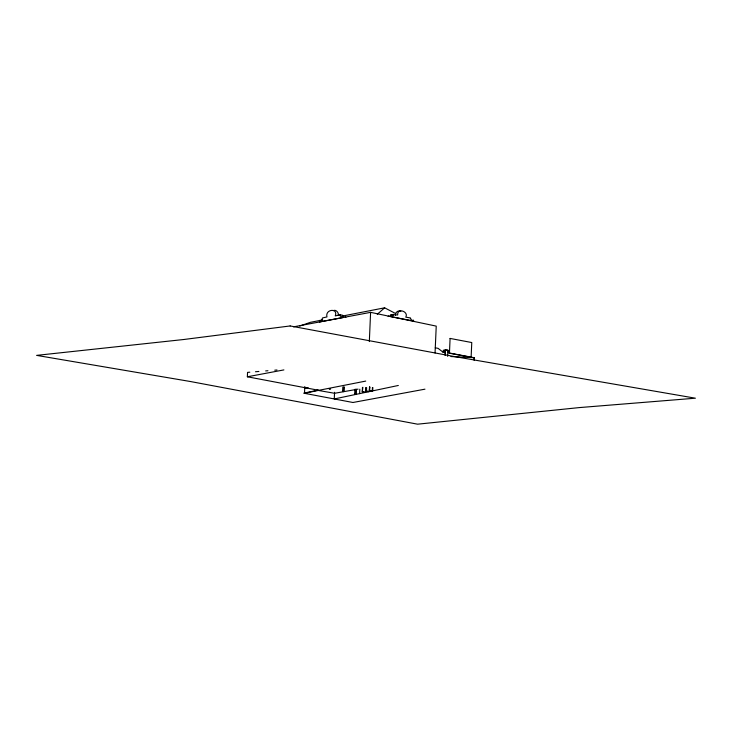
<?xml version="1.0" encoding="UTF-8"?>
<svg xmlns="http://www.w3.org/2000/svg" width="732" height="732" viewBox="0 0 732 732"><rect width="100%" height="100%" fill="white"/><g stroke="black" fill="none" stroke-linecap="round" stroke-linejoin="round"><path stroke-width="1.1" d="M365.735 381.088L318.795 390.312L247.361 376.779L247.553 372.387L249.813 372.204M304.796 386.551L304.503 393.313L318.795 390.312M334.561 392.279L334.268 398.958L398.327 385.471M344.324 386.99L344.132 391.437L343.317 391.611L342.622 391.483L342.814 387.036M342.622 391.483L343.436 391.309L343.628 386.862M356.411 389.287L356.219 393.734L355.395 393.898L354.7 393.77L354.901 389.323M354.7 393.77L355.523 393.596L355.715 389.15M359.613 393.624L359.815 389.177M365.213 392.443L362.276 391.885L362.468 387.411M362.276 391.885L362.88 387.329M368.489 391.757L365.543 391.199L365.689 387.841M365.817 387.887L365.625 392.352L362.679 391.803M365.543 391.199L366.485 390.998L366.631 387.649M369.321 341.57L370.602 312.354L436.235 326.115L435.055 353.007M372.432 387.603L372.286 390.952L369.349 390.394L369.495 387.045M369.623 387.082L369.431 391.556L366.485 390.998M369.349 390.394L369.898 386.954M372.844 387.512L372.698 390.87L369.752 390.312M443.208 352.504L443.308 350.235L447.92 350.289L447.655 356.374M445.001 353.254L445.148 349.85M445.102 355.478L445.349 349.805M474.034 359.97L474.135 357.719L450.967 356.539M474.235 359.988L474.336 357.738L448.341 352.815L448.011 350.225L445.568 349.759L445.239 350.289M319.454 321.979L343.253 317.478L342.576 315.227L340.041 314.778L339.996 315.785L340.691 315.794A2.644 1.647 -79.2 0 0 341.268 317.029L343.226 316.242A2.644 1.647 -79.2 0 0 343.335 316.627M391.117 314.531L390.522 316.617L413.672 321.028C413.47 318.832 412.491 321.229 411.64 320.287A2.214 1.656 81.2 0 1 411.1 319.042L410.405 318.777L410.46 317.935L405.784 317.157C409.014 311.631 397.128 307.312 397.659 314.989L391.117 314.531L392.947 314.97M393.358 314.238L392.709 315.51M392.773 315.437L392.645 315.51A2.58 1.976 73.2 0 1 391.94 316.078A0.97 0.732 81.2 0 1 391.318 316.023L391.346 315.776M338.34 315.172C338.879 312.601 336.006 309.362 333.362 310.533M319.664 321.943L319.5 321.586A0.97 0.604 -79.2 0 1 319.5 321.174L320.04 320.296L320.47 320.9A1.18 0.741 -79.2 0 0 321.11 320.689A3.093 1.775 -75.7 0 0 321.879 319.701L322.538 317.935L326.939 316.929C324.999 308.877 338.477 307.952 335.256 315.913L340.041 314.778M321.11 320.689L321.952 319.591M345.065 316.608L345.897 317.423M435.256 347.81L438.093 348.35L443.144 352.275L445.138 352.568M377.291 314.275L384.629 307.815L395.783 313.616M391.94 316.068L392.645 315.51M390.412 315.803L390.961 315.327L391.318 316.014M299.736 326.069L310.46 322.309L322.638 319.93M317.99 390.156L303.698 393.166L352.943 402.49L424.963 389.168M342.567 316.032L384.629 307.815M293.495 326.856L370.602 312.354M247.361 376.779L283.897 369.907M358.049 389.131L334.625 393.285L316.837 390.183M304.851 388.143L308.099 387.576M255.477 371.746L258.881 371.463M265.67 370.914L267.939 370.731M274.738 370.182L276.998 369.989M445.212 350.784L445.157 352.119M343.436 391.309L344.132 391.437M355.523 393.596L356.219 393.734M400.843 311.228C398.345 309.938 394.877 312.509 395.426 315.282M389.067 315.794L388.125 316.544M450.089 338.431L449.448 353.217L471.115 357.317L471.765 342.539L450.089 338.431M329.949 388.756L329.125 388.93L330.644 388.884L329.949 388.756M290.137 325.95L183.787 339.502L36.6 355.377L190.32 381.5L417.597 424.185L579.232 407.596L695.4 398.199L453.657 356.42L290.137 325.95"/></g></svg>
